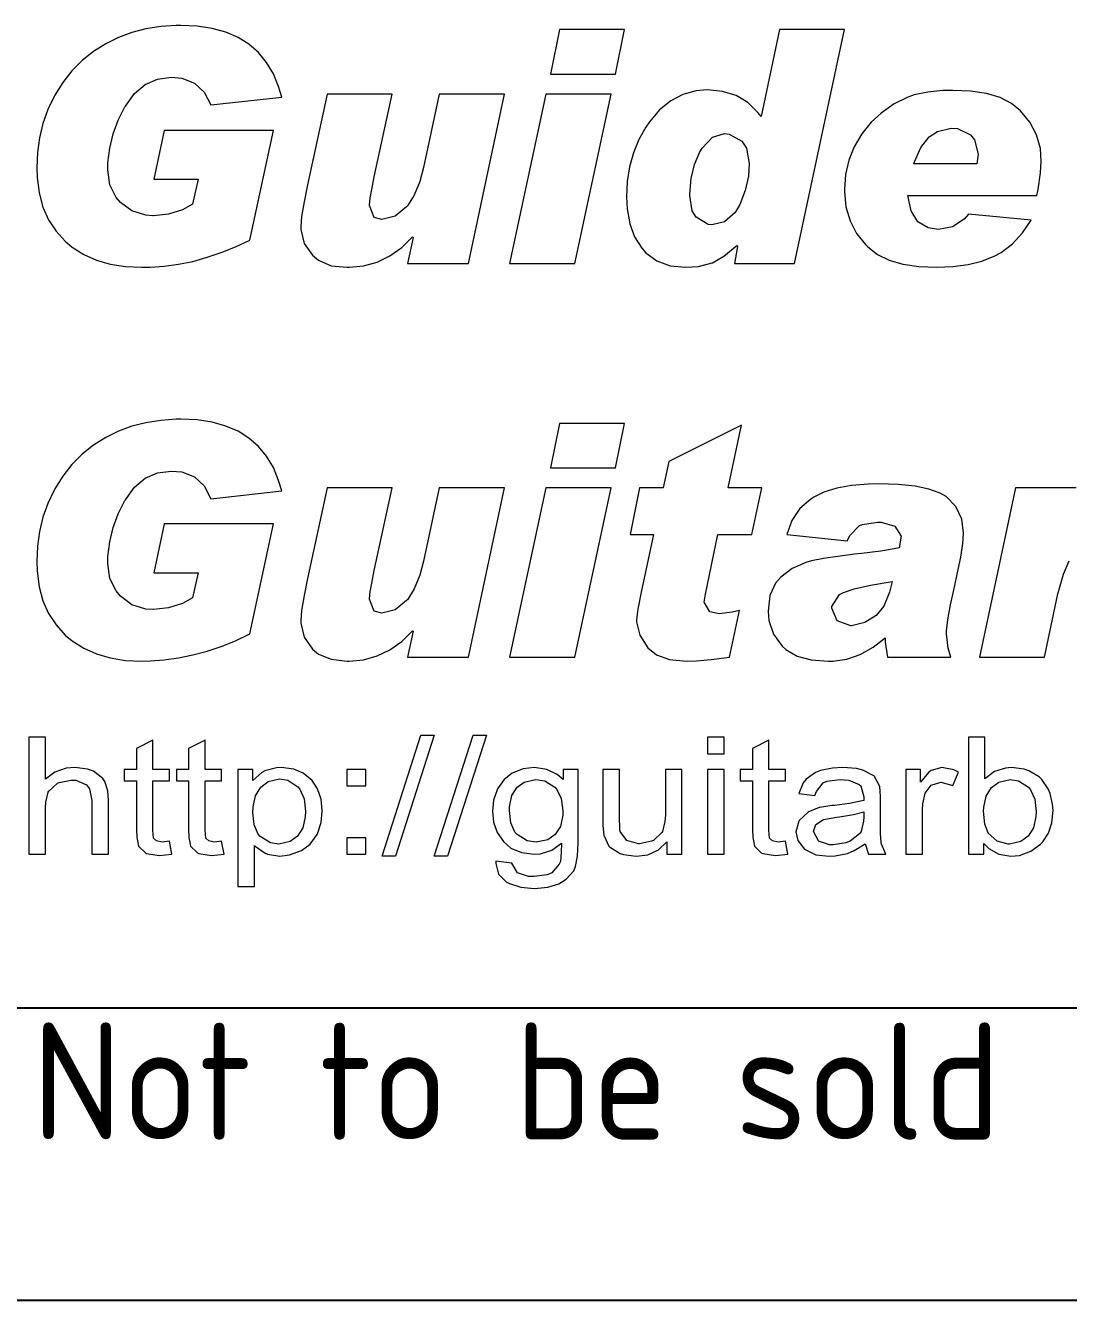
# Model space of a CAD drawing. Extents: x 25 to 1178, y 10 to 839.
# Drawn here: x 882.22 to 917.88, y 10 to 53.61 of the extents above; entities that cross this region are included whole.
import ezdxf
from ezdxf.enums import TextEntityAlignment as Align

# ---------------------------------------------------------------- set-up
doc = ezdxf.new("R2010")
doc.units = 0
doc.header["$LTSCALE"] = 10
doc.layers.get('0').update_dxf_attribs({"linetype": 'CONTINUOUS'})
for name, color, linetype in [('FRAME025', 7, 'CONTINUOUS'), ('FRAME050', 6, 'CONTINUOUS'), ('Jackson_Headstock_reversed', 1, 'CONTINUOUS'), ('tuners', 4, 'CONTINUOUS'), ('WM570---', 1, 'CONTINUOUS')]:
    doc.layers.add(name, color=color, linetype=linetype)
doc.styles.add('ISOCP', font='isocp.shx')

# ---------------------------------------------------------------- blocks, each defined once
blk = doc.blocks.new('drawingid')
at = {"color": 7, "lineweight": 0}
for p, q in [((-280.626, 33.614), (-281.152, 33.575)), ((-280.471, 33.614), (-280.626, 33.614)), ((-279.914, 33.591), (-280.471, 33.614)), ((-279.396, 33.513), (-279.914, 33.591)), ((-282.599, 33.204), (-283.04, 32.987)), ((-282.143, 33.374), (-282.599, 33.204)), ((-281.663, 33.498), (-282.143, 33.374)), ((-281.152, 33.575), (-281.663, 33.498)), ((-278.932, 33.382), (-279.396, 33.513)), ((-278.514, 33.204), (-278.932, 33.382)), ((-278.142, 32.972), (-278.514, 33.204)), ((-267.527, 33.475), (-267.837, 31.951)), ((-265.299, 33.475), (-267.527, 33.475)), ((-265.616, 31.951), (-265.299, 33.475)), ((-259.999, 33.475), (-260.634, 30.496)), ((-257.779, 33.475), (-259.999, 33.475)), ((-259.496, 25.475), (-257.779, 33.475)), ((-283.458, 32.724), (-283.845, 32.415)), ((-283.04, 32.987), (-283.458, 32.724)), ((-277.818, 32.686), (-278.142, 32.972)), ((-283.845, 32.415), (-284.201, 32.059)), ((-277.539, 32.353), (-277.818, 32.686)), ((-277.307, 31.966), (-277.539, 32.353)), ((-284.201, 32.059), (-284.51, 31.664)), ((-281.268, 31.78), (-280.804, 31.842)), ((-280.804, 31.842), (-280.433, 31.811)), ((-277.129, 31.525), (-277.307, 31.966)), ((-267.837, 31.951), (-265.616, 31.951)), ((-284.51, 31.664), (-284.773, 31.231)), ((-282.05, 31.293), (-281.686, 31.595)), ((-281.686, 31.595), (-281.268, 31.78)), ((-280.433, 31.811), (-280.007, 31.641)), ((-280.007, 31.641), (-279.674, 31.339)), ((-277.021, 31.161), (-277.129, 31.525)), ((-262.475, 31.409), (-262.854, 31.378)), ((-261.949, 31.362), (-262.475, 31.409)), ((-284.804, 31.185), (-285.013, 30.736)), ((-284.773, 31.231), (-284.804, 31.185)), ((-282.367, 30.86), (-282.05, 31.293)), ((-279.674, 31.339), (-279.45, 30.898)), ((-279.45, 30.898), (-277.021, 31.161)), ((-275.465, 31.27), (-276.139, 28.167)), ((-273.245, 31.27), (-275.465, 31.27)), ((-273.856, 28.438), (-273.245, 31.27)), ((-271.636, 31.27), (-272.177, 28.755)), ((-269.4, 31.27), (-271.636, 31.27)), ((-270.638, 25.475), (-269.4, 31.27)), ((-267.991, 31.27), (-269.229, 25.475)), ((-265.755, 31.27), (-267.991, 31.27)), ((-267.001, 25.475), (-265.755, 31.27)), ((-263.721, 31.038), (-264.108, 30.728)), ((-263.311, 31.254), (-263.721, 31.038)), ((-262.854, 31.378), (-263.311, 31.254)), ((-261.485, 31.215), (-261.949, 31.362)), ((-261.082, 30.976), (-261.485, 31.215)), ((-260.742, 30.643), (-261.082, 30.976)), ((-255.643, 31.154), (-256.084, 30.929)), ((-255.396, 31.239), (-255.643, 31.154)), ((-254.931, 31.339), (-255.396, 31.239)), ((-254.421, 31.386), (-254.931, 31.339)), ((-254.08, 31.393), (-254.421, 31.386)), ((-253.469, 31.37), (-254.08, 31.393)), ((-252.928, 31.285), (-253.469, 31.37)), ((-252.463, 31.146), (-252.928, 31.285)), ((-252.069, 30.945), (-252.463, 31.146)), ((-285.013, 30.736), (-285.183, 30.264)), ((-282.614, 30.38), (-282.382, 30.836)), ((-282.382, 30.836), (-282.367, 30.86)), ((-264.108, 30.728), (-264.448, 30.318)), ((-260.634, 30.496), (-260.742, 30.643)), ((-256.533, 30.612), (-256.873, 30.303)), ((-256.084, 30.929), (-256.533, 30.612)), ((-251.759, 30.697), (-252.069, 30.945)), ((-251.442, 30.303), (-251.759, 30.697)), ((-285.183, 30.264), (-285.299, 29.776)), ((-282.785, 29.908), (-282.614, 30.38)), ((-264.572, 30.14), (-264.812, 29.715)), ((-264.448, 30.318), (-264.572, 30.14)), ((-256.873, 30.303), (-257.191, 29.908)), ((-254.599, 29.993), (-254.134, 30.101)), ((-254.134, 30.101), (-253.918, 30.086)), ((-251.218, 29.877), (-251.442, 30.303)), ((-285.299, 29.776), (-285.369, 29.273)), ((-282.901, 29.42), (-282.785, 29.908)), ((-281.036, 30.024), (-281.392, 28.361)), ((-277.307, 30.024), (-281.036, 30.024)), ((-278.112, 26.272), (-277.307, 30.024)), ((-264.812, 29.715), (-264.997, 29.258)), ((-262.645, 29.42), (-262.297, 29.792)), ((-262.297, 29.792), (-261.887, 29.916)), ((-261.887, 29.916), (-261.725, 29.9)), ((-261.725, 29.9), (-261.291, 29.66)), ((-261.291, 29.66), (-261.129, 29.42)), ((-257.191, 29.908), (-257.446, 29.467)), ((-255.171, 29.436), (-254.885, 29.8)), ((-254.885, 29.8), (-254.599, 29.993)), ((-253.918, 30.086), (-253.477, 29.877)), ((-253.477, 29.877), (-253.338, 29.707)), ((-253.338, 29.707), (-253.214, 29.212)), ((-251.086, 29.405), (-251.218, 29.877)), ((-285.369, 29.273), (-285.392, 28.747)), ((-282.963, 28.918), (-282.901, 29.42)), ((-264.997, 29.258), (-265.129, 28.778)), ((-262.908, 28.863), (-262.723, 29.297)), ((-262.723, 29.297), (-262.645, 29.42)), ((-261.129, 29.42), (-261.036, 28.894)), ((-257.446, 29.467), (-257.632, 29.003)), ((-255.388, 28.949), (-255.171, 29.436)), ((-251.055, 28.964), (-251.086, 29.405)), ((-282.963, 28.678), (-282.963, 28.918)), ((-263.024, 28.376), (-262.908, 28.863)), ((-261.036, 28.894), (-261.067, 28.461)), ((-257.632, 29.003), (-257.748, 28.515)), ((-255.411, 28.879), (-255.388, 28.949)), ((-253.252, 28.879), (-255.411, 28.879)), ((-253.214, 29.212), (-253.252, 28.879)), ((-251.078, 28.577), (-251.055, 28.964)), ((-285.392, 28.747), (-285.384, 28.415)), ((-285.384, 28.415), (-285.315, 27.889)), ((-282.893, 28.167), (-282.963, 28.678)), ((-281.392, 28.361), (-279.883, 28.361)), ((-279.883, 28.361), (-280.069, 27.502)), ((-273.98, 27.827), (-273.856, 28.438)), ((-272.177, 28.755), (-272.301, 28.283)), ((-265.129, 28.778), (-265.206, 28.275)), ((-263.071, 27.842), (-263.024, 28.376)), ((-261.067, 28.461), (-261.175, 27.974)), ((-257.748, 28.515), (-257.786, 28.005)), ((-251.163, 28.005), (-251.078, 28.577)), ((-282.676, 27.734), (-282.893, 28.167)), ((-276.139, 28.167), (-276.255, 27.587)), ((-272.301, 28.283), (-272.494, 27.811)), ((-265.206, 28.275), (-265.237, 27.749)), ((-261.175, 27.974), (-261.361, 27.494)), ((-257.786, 28.005), (-257.786, 27.92)), ((-257.786, 27.92), (-257.732, 27.409)), ((-251.202, 27.803), (-251.163, 28.005)), ((-285.315, 27.889), (-285.183, 27.401)), ((-282.529, 27.564), (-282.676, 27.734)), ((-282.143, 27.27), (-282.529, 27.564)), ((-280.069, 27.502), (-280.417, 27.308)), ((-276.255, 27.587), (-276.34, 27.076)), ((-274.026, 27.471), (-274.003, 27.718)), ((-274.003, 27.718), (-273.98, 27.827)), ((-272.494, 27.811), (-272.727, 27.44)), ((-265.237, 27.749), (-265.214, 27.339)), ((-263.071, 27.803), (-263.071, 27.842)), ((-262.986, 27.277), (-263.071, 27.803)), ((-261.361, 27.494), (-261.523, 27.215)), ((-255.504, 27.27), (-255.612, 27.803)), ((-255.612, 27.803), (-251.202, 27.803)), ((-285.183, 27.401), (-284.99, 26.968)), ((-281.671, 27.123), (-282.143, 27.27)), ((-281.431, 27.107), (-281.671, 27.123)), ((-281.407, 27.107), (-281.431, 27.107)), ((-280.889, 27.161), (-281.407, 27.107)), ((-280.417, 27.308), (-280.889, 27.161)), ((-276.34, 27.076), (-276.371, 26.728)), ((-274.026, 27.455), (-274.026, 27.471)), ((-273.856, 27.045), (-274.026, 27.455)), ((-273.601, 26.983), (-273.856, 27.045)), ((-273.144, 27.092), (-273.601, 26.983)), ((-272.75, 27.409), (-273.144, 27.092)), ((-272.727, 27.44), (-272.75, 27.409)), ((-265.214, 27.339), (-265.121, 26.829)), ((-262.854, 27.053), (-262.986, 27.277)), ((-262.444, 26.805), (-262.854, 27.053)), ((-261.523, 27.215), (-261.879, 26.898)), ((-257.732, 27.409), (-257.593, 26.937)), ((-255.272, 26.898), (-255.504, 27.27)), ((-253.546, 27.161), (-253.686, 26.991)), ((-251.403, 26.96), (-253.546, 27.161)), ((-284.99, 26.968), (-284.734, 26.581)), ((-276.371, 26.728), (-276.363, 26.635)), ((-276.363, 26.635), (-276.255, 26.155)), ((-265.121, 26.829), (-264.959, 26.38)), ((-262.313, 26.798), (-262.444, 26.805)), ((-261.879, 26.898), (-262.313, 26.798)), ((-257.593, 26.937), (-257.369, 26.504)), ((-254.924, 26.689), (-255.272, 26.898)), ((-254.568, 26.635), (-254.924, 26.689)), ((-254.088, 26.728), (-254.568, 26.635)), ((-253.686, 26.991), (-254.088, 26.728)), ((-251.697, 26.519), (-251.403, 26.96)), ((-284.734, 26.581), (-284.425, 26.233)), ((-284.425, 26.233), (-284.185, 26.032)), ((-278.599, 26.039), (-278.112, 26.272)), ((-272.92, 26.016), (-272.549, 26.38)), ((-272.525, 26.364), (-272.727, 25.475)), ((-272.549, 26.38), (-272.525, 26.364)), ((-264.959, 26.38), (-264.711, 25.993)), ((-257.369, 26.504), (-257.059, 26.117)), ((-252.038, 26.148), (-251.697, 26.519)), ((-284.185, 26.032), (-283.79, 25.784)), ((-283.79, 25.784), (-283.357, 25.591)), ((-279.574, 25.684), (-279.086, 25.846)), ((-279.086, 25.846), (-278.599, 26.039)), ((-276.255, 26.155), (-275.968, 25.753)), ((-275.968, 25.753), (-275.767, 25.583)), ((-273.322, 25.73), (-272.92, 26.016)), ((-264.711, 25.993), (-264.572, 25.838)), ((-264.572, 25.838), (-264.2, 25.56)), ((-261.902, 25.722), (-261.461, 26.086)), ((-261.438, 26.055), (-261.547, 25.475)), ((-261.461, 26.086), (-261.438, 26.055)), ((-257.059, 26.117), (-256.982, 26.039)), ((-256.982, 26.039), (-256.657, 25.784)), ((-256.657, 25.784), (-256.254, 25.591)), ((-252.664, 25.722), (-252.425, 25.854)), ((-252.425, 25.854), (-252.038, 26.148)), ((-283.357, 25.591), (-282.885, 25.451)), ((-282.885, 25.451), (-282.367, 25.366)), ((-282.367, 25.366), (-281.802, 25.343)), ((-281.802, 25.343), (-281.516, 25.343)), ((-281.516, 25.343), (-281.036, 25.382)), ((-281.036, 25.382), (-280.549, 25.451)), ((-280.549, 25.451), (-280.061, 25.544)), ((-280.061, 25.544), (-279.574, 25.684)), ((-275.767, 25.583), (-275.334, 25.397)), ((-275.334, 25.397), (-274.785, 25.343)), ((-274.785, 25.343), (-274.715, 25.343)), ((-274.715, 25.343), (-274.22, 25.39)), ((-274.22, 25.39), (-273.756, 25.521)), ((-273.756, 25.521), (-273.322, 25.73)), ((-272.727, 25.475), (-270.638, 25.475)), ((-269.229, 25.475), (-267.001, 25.475)), ((-264.2, 25.56), (-263.744, 25.397)), ((-263.744, 25.397), (-263.21, 25.343)), ((-263.21, 25.343), (-262.769, 25.374)), ((-262.769, 25.374), (-262.305, 25.49)), ((-262.305, 25.49), (-262.289, 25.498)), ((-262.289, 25.498), (-261.902, 25.722)), ((-261.547, 25.475), (-259.496, 25.475)), ((-256.254, 25.591), (-255.782, 25.451)), ((-255.782, 25.451), (-255.241, 25.366)), ((-255.241, 25.366), (-254.63, 25.343)), ((-254.63, 25.343), (-254.073, 25.366)), ((-254.073, 25.366), (-253.554, 25.436)), ((-253.554, 25.436), (-253.082, 25.552)), ((-253.082, 25.552), (-252.664, 25.722)), ((-281.152, 20.105), (-281.663, 20.028)), ((-280.626, 20.144), (-281.152, 20.105)), ((-280.471, 20.144), (-280.626, 20.144)), ((-279.914, 20.121), (-280.471, 20.144)), ((-279.396, 20.043), (-279.914, 20.121)), ((-282.599, 19.734), (-283.04, 19.525)), ((-282.143, 19.904), (-282.599, 19.734)), ((-281.663, 20.028), (-282.143, 19.904)), ((-278.932, 19.912), (-279.396, 20.043)), ((-278.514, 19.734), (-278.932, 19.912)), ((-278.142, 19.502), (-278.514, 19.734)), ((-267.527, 20.005), (-267.837, 18.48)), ((-265.299, 20.005), (-267.527, 20.005)), ((-265.616, 18.48), (-265.299, 20.005)), ((-261.307, 19.943), (-263.783, 18.705)), ((-261.763, 17.799), (-261.307, 19.943)), ((-283.458, 19.262), (-283.845, 18.945)), ((-283.04, 19.525), (-283.458, 19.262)), ((-277.818, 19.215), (-278.142, 19.502)), ((-277.539, 18.883), (-277.818, 19.215)), ((-283.845, 18.945), (-284.201, 18.596)), ((-277.307, 18.496), (-277.539, 18.883)), ((-284.201, 18.596), (-284.51, 18.202)), ((-281.268, 18.31), (-280.804, 18.372)), ((-280.804, 18.372), (-280.433, 18.341)), ((-280.433, 18.341), (-280.007, 18.171)), ((-277.129, 18.055), (-277.307, 18.496)), ((-267.837, 18.48), (-265.616, 18.48)), ((-263.783, 18.705), (-263.976, 17.799)), ((-284.51, 18.202), (-284.773, 17.761)), ((-282.05, 17.823), (-281.686, 18.132)), ((-281.686, 18.132), (-281.268, 18.31)), ((-280.007, 18.171), (-279.674, 17.869)), ((-277.021, 17.691), (-277.129, 18.055)), ((-256.958, 17.923), (-257.547, 17.877)), ((-256.618, 17.931), (-256.958, 17.923)), ((-255.937, 17.908), (-256.618, 17.931)), ((-255.365, 17.854), (-255.937, 17.908)), ((-284.804, 17.714), (-285.013, 17.266)), ((-284.773, 17.761), (-284.804, 17.714)), ((-282.367, 17.389), (-282.05, 17.823)), ((-279.674, 17.869), (-279.45, 17.428)), ((-279.45, 17.428), (-277.021, 17.691)), ((-275.465, 17.799), (-276.139, 14.697)), ((-273.245, 17.799), (-275.465, 17.799)), ((-273.856, 14.968), (-273.245, 17.799)), ((-271.636, 17.799), (-272.177, 15.285)), ((-269.4, 17.799), (-271.636, 17.799)), ((-270.638, 12.004), (-269.4, 17.799)), ((-267.991, 17.799), (-269.229, 12.004)), ((-265.755, 17.799), (-267.991, 17.799)), ((-267.001, 12.004), (-265.755, 17.799)), ((-264.788, 17.799), (-265.113, 16.206)), ((-263.976, 17.799), (-264.788, 17.799)), ((-260.61, 17.799), (-261.763, 17.799)), ((-260.951, 16.206), (-260.61, 17.799)), ((-258.831, 17.482), (-258.931, 17.413)), ((-258.483, 17.652), (-258.831, 17.482)), ((-258.049, 17.792), (-258.483, 17.652)), ((-257.547, 17.877), (-258.049, 17.792)), ((-254.893, 17.753), (-255.365, 17.854)), ((-254.514, 17.622), (-254.893, 17.753)), ((-254.305, 17.505), (-254.514, 17.622)), ((-253.972, 17.165), (-254.305, 17.505)), ((-251.937, 17.799), (-253.167, 12.004)), ((-249.856, 17.799), (-251.937, 17.799)), ((-285.013, 17.266), (-285.183, 16.794)), ((-282.614, 16.91), (-282.382, 17.366)), ((-282.382, 17.366), (-282.367, 17.389)), ((-259.311, 17.088), (-259.581, 16.685)), ((-258.931, 17.413), (-259.311, 17.088)), ((-253.771, 16.732), (-253.972, 17.165)), ((-285.183, 16.794), (-285.299, 16.306)), ((-282.785, 16.438), (-282.614, 16.91)), ((-259.581, 16.685), (-259.752, 16.206)), ((-257.167, 16.546), (-256.649, 16.623)), ((-256.649, 16.623), (-256.533, 16.623)), ((-256.533, 16.623), (-256.061, 16.492)), ((-253.717, 16.252), (-253.771, 16.732)), ((-285.299, 16.306), (-285.369, 15.803)), ((-282.901, 15.95), (-282.785, 16.438)), ((-281.036, 16.562), (-281.392, 14.89)), ((-277.307, 16.562), (-281.036, 16.562)), ((-278.112, 12.801), (-277.307, 16.562)), ((-265.113, 16.206), (-264.316, 16.206)), ((-264.316, 16.206), (-264.734, 14.225)), ((-262.537, 14.163), (-262.111, 16.206)), ((-262.111, 16.206), (-260.951, 16.206)), ((-259.752, 16.206), (-257.686, 15.989)), ((-257.686, 15.989), (-257.593, 16.175)), ((-257.593, 16.175), (-257.268, 16.507)), ((-257.268, 16.507), (-257.167, 16.546)), ((-256.061, 16.492), (-255.844, 16.144)), ((-255.844, 16.144), (-255.914, 15.749)), ((-253.74, 15.896), (-253.717, 16.252)), ((-285.369, 15.803), (-285.392, 15.285)), ((-282.963, 15.447), (-282.901, 15.95)), ((-256.084, 15.71), (-256.541, 15.633)), ((-255.914, 15.749), (-256.084, 15.71)), ((-253.81, 15.424), (-253.74, 15.896)), ((-285.392, 15.285), (-285.384, 14.945)), ((-282.963, 15.208), (-282.963, 15.447)), ((-272.177, 15.285), (-272.301, 14.813)), ((-258.908, 15.3), (-259.102, 15.246)), ((-258.498, 15.378), (-258.908, 15.3)), ((-258.011, 15.455), (-258.498, 15.378)), ((-257.438, 15.525), (-258.011, 15.455)), ((-257.198, 15.548), (-257.438, 15.525)), ((-256.541, 15.633), (-257.198, 15.548)), ((-253.926, 14.844), (-253.81, 15.424)), ((-250.297, 14.844), (-250.103, 15.3)), ((-285.384, 14.945), (-285.315, 14.418)), ((-282.893, 14.697), (-282.963, 15.208)), ((-281.392, 14.89), (-279.883, 14.89)), ((-279.883, 14.89), (-280.069, 14.032)), ((-273.98, 14.357), (-273.856, 14.968)), ((-259.566, 15.037), (-259.96, 14.743)), ((-259.102, 15.246), (-259.566, 15.037)), ((-254.011, 14.457), (-253.926, 14.844)), ((-250.459, 14.287), (-250.297, 14.844)), ((-285.315, 14.418), (-285.183, 13.939)), ((-282.676, 14.271), (-282.893, 14.697)), ((-276.139, 14.697), (-276.255, 14.117)), ((-272.301, 14.813), (-272.494, 14.341)), ((-260.138, 14.542), (-260.332, 14.117)), ((-259.96, 14.743), (-260.138, 14.542)), ((-257.454, 14.341), (-256.897, 14.465)), ((-256.897, 14.465), (-256.154, 14.596)), ((-256.154, 14.596), (-256.239, 14.225)), ((-254.158, 13.799), (-254.011, 14.457)), ((-282.529, 14.093), (-282.676, 14.271)), ((-282.143, 13.799), (-282.529, 14.093)), ((-280.069, 14.032), (-280.417, 13.838)), ((-276.255, 14.117), (-276.34, 13.606)), ((-274.026, 14.001), (-274.003, 14.248)), ((-274.026, 13.985), (-274.026, 14.001)), ((-273.856, 13.575), (-274.026, 13.985)), ((-274.003, 14.248), (-273.98, 14.357)), ((-272.727, 13.97), (-272.75, 13.946)), ((-272.494, 14.341), (-272.727, 13.97)), ((-264.734, 14.225), (-264.843, 13.652)), ((-262.576, 13.885), (-262.537, 14.163)), ((-260.332, 14.117), (-260.394, 13.575)), ((-258.22, 13.745), (-257.957, 14.148)), ((-257.957, 14.148), (-257.817, 14.217)), ((-257.817, 14.217), (-257.454, 14.341)), ((-256.239, 14.225), (-256.432, 13.753)), ((-250.947, 12.004), (-250.483, 14.171)), ((-250.483, 14.171), (-250.459, 14.287)), ((-285.183, 13.939), (-284.99, 13.498)), ((-281.671, 13.652), (-282.143, 13.799)), ((-281.431, 13.637), (-281.671, 13.652)), ((-281.407, 13.637), (-281.431, 13.637)), ((-280.889, 13.691), (-281.407, 13.637)), ((-280.417, 13.838), (-280.889, 13.691)), ((-276.34, 13.606), (-276.371, 13.258)), ((-273.601, 13.513), (-273.856, 13.575)), ((-273.144, 13.621), (-273.601, 13.513)), ((-272.75, 13.946), (-273.144, 13.621)), ((-264.843, 13.652), (-264.889, 13.297)), ((-262.382, 13.552), (-262.576, 13.885)), ((-262.065, 13.49), (-262.382, 13.552)), ((-261.624, 13.544), (-262.065, 13.49)), ((-261.709, 12.004), (-261.376, 13.598)), ((-261.376, 13.598), (-261.624, 13.544)), ((-260.394, 13.575), (-260.363, 13.258)), ((-258.22, 13.683), (-258.22, 13.745)), ((-258.034, 13.25), (-258.22, 13.683)), ((-256.432, 13.753), (-256.703, 13.428)), ((-254.251, 13.281), (-254.158, 13.799)), ((-284.99, 13.498), (-284.734, 13.111)), ((-284.734, 13.111), (-284.425, 12.763)), ((-276.371, 13.258), (-276.363, 13.165)), ((-276.363, 13.165), (-276.255, 12.685)), ((-264.889, 13.297), (-264.889, 13.219)), ((-264.889, 13.219), (-264.781, 12.755)), ((-260.363, 13.258), (-260.208, 12.794)), ((-257.57, 13.08), (-258.034, 13.25)), ((-257.082, 13.188), (-257.539, 13.08)), ((-256.703, 13.428), (-257.082, 13.188)), ((-254.289, 12.894), (-254.251, 13.281)), ((-284.425, 12.763), (-284.185, 12.569)), ((-278.599, 12.569), (-278.112, 12.801)), ((-276.255, 12.685), (-275.968, 12.283)), ((-272.92, 12.546), (-272.549, 12.91)), ((-272.525, 12.894), (-272.727, 12.004)), ((-272.549, 12.91), (-272.525, 12.894)), ((-264.781, 12.755), (-264.502, 12.322)), ((-260.208, 12.794), (-259.914, 12.384)), ((-257.539, 13.08), (-257.57, 13.08)), ((-256.804, 12.345), (-256.394, 12.67)), ((-256.394, 12.67), (-256.386, 12.515)), ((-254.289, 12.809), (-254.289, 12.894)), ((-254.235, 12.314), (-254.289, 12.809)), ((-284.185, 12.569), (-283.79, 12.314)), ((-283.79, 12.314), (-283.357, 12.121)), ((-280.061, 12.082), (-279.574, 12.213)), ((-279.574, 12.213), (-279.086, 12.376)), ((-279.086, 12.376), (-278.599, 12.569)), ((-275.968, 12.283), (-275.767, 12.113)), ((-273.756, 12.051), (-273.322, 12.26)), ((-273.322, 12.26), (-272.92, 12.546)), ((-264.502, 12.322), (-264.208, 12.082)), ((-259.914, 12.384), (-259.783, 12.268)), ((-259.783, 12.268), (-259.403, 12.043)), ((-257.245, 12.097), (-256.804, 12.345)), ((-256.386, 12.515), (-256.316, 12.004)), ((-254.15, 12.004), (-254.235, 12.314)), ((-283.357, 12.121), (-282.885, 11.981)), ((-282.885, 11.981), (-282.367, 11.896)), ((-282.367, 11.896), (-281.802, 11.873)), ((-281.802, 11.873), (-281.516, 11.881)), ((-281.516, 11.881), (-281.036, 11.912)), ((-281.036, 11.912), (-280.549, 11.981)), ((-280.549, 11.981), (-280.061, 12.082)), ((-275.767, 12.113), (-275.334, 11.935)), ((-275.334, 11.935), (-274.785, 11.873)), ((-274.785, 11.873), (-274.715, 11.873)), ((-274.715, 11.873), (-274.22, 11.919)), ((-274.22, 11.919), (-273.756, 12.051)), ((-272.727, 12.004), (-270.638, 12.004)), ((-269.229, 12.004), (-267.001, 12.004)), ((-264.208, 12.082), (-263.759, 11.927)), ((-263.759, 11.927), (-263.179, 11.873)), ((-263.179, 11.873), (-262.839, 11.881)), ((-262.839, 11.881), (-262.336, 11.927)), ((-262.336, 11.927), (-261.709, 12.004)), ((-259.403, 12.043), (-258.924, 11.912)), ((-258.924, 11.912), (-258.336, 11.873)), ((-258.336, 11.873), (-258.181, 11.873)), ((-258.181, 11.873), (-257.701, 11.943)), ((-257.701, 11.943), (-257.245, 12.097)), ((-256.316, 12.004), (-254.15, 12.004)), ((-253.167, 12.004), (-250.947, 12.004)), ((-285.098, 9.266), (-285.663, 9.266)), ((-285.663, 9.266), (-285.663, 5.266)), ((-285.098, 7.834), (-285.098, 9.266)), ((-281.431, 9.173), (-281.988, 8.879)), ((-281.431, 8.167), (-281.431, 9.173)), ((-279.643, 9.173), (-280.208, 8.879)), ((-279.643, 8.167), (-279.643, 9.173)), ((-273.593, 5.196), (-272.262, 9.335)), ((-271.806, 9.335), (-273.137, 5.196)), ((-272.262, 9.335), (-271.806, 9.335)), ((-271.806, 5.196), (-270.475, 9.335)), ((-270.026, 9.335), (-271.357, 5.196)), ((-270.475, 9.335), (-270.026, 9.335)), ((-261.895, 9.266), (-262.46, 9.266)), ((-262.46, 9.266), (-262.46, 8.701)), ((-261.895, 8.701), (-261.895, 9.266)), ((-260.371, 9.173), (-260.928, 8.879)), ((-260.371, 8.167), (-260.371, 9.173)), ((-252.982, 9.266), (-253.546, 9.266)), ((-253.546, 9.266), (-253.546, 5.266)), ((-252.982, 7.842), (-252.982, 9.266)), ((-281.988, 8.879), (-281.988, 8.167)), ((-280.208, 8.879), (-280.208, 8.167)), ((-260.928, 8.879), (-260.928, 8.167)), ((-262.46, 8.701), (-261.895, 8.701)), ((-284.773, 8.074), (-285.098, 7.834)), ((-284.386, 8.206), (-284.773, 8.074)), ((-284.1, 8.229), (-284.386, 8.206)), ((-283.659, 8.175), (-284.1, 8.229)), ((-283.458, 8.105), (-283.659, 8.175)), ((-283.133, 7.857), (-283.458, 8.105)), ((-283.063, 7.749), (-283.133, 7.857)), ((-281.988, 8.167), (-282.406, 8.167)), ((-282.406, 8.167), (-282.406, 7.78)), ((-280.858, 8.167), (-281.431, 8.167)), ((-280.858, 7.78), (-280.858, 8.167)), ((-280.208, 8.167), (-280.618, 8.167)), ((-280.618, 8.167), (-280.618, 7.78)), ((-279.079, 8.167), (-279.643, 8.167)), ((-279.079, 7.78), (-279.079, 8.167)), ((-278.011, 8.167), (-278.522, 8.167)), ((-278.522, 8.167), (-278.522, 4.159)), ((-278.011, 7.788), (-278.011, 8.167)), ((-277.701, 8.066), (-278.011, 7.788)), ((-277.601, 8.12), (-277.701, 8.066)), ((-277.199, 8.221), (-277.601, 8.12)), ((-277.044, 8.229), (-277.199, 8.221)), ((-276.611, 8.175), (-277.044, 8.229)), ((-276.293, 8.035), (-276.611, 8.175)), ((-275.984, 7.788), (-276.293, 8.035)), ((-274.15, 8.167), (-274.8, 8.167)), ((-274.8, 8.167), (-274.8, 7.602)), ((-274.15, 7.602), (-274.15, 8.167)), ((-269.144, 8.035), (-269.415, 7.826)), ((-268.765, 8.19), (-269.144, 8.035)), ((-268.378, 8.229), (-268.765, 8.19)), ((-267.961, 8.167), (-268.378, 8.229)), ((-267.605, 7.997), (-267.961, 8.167)), ((-267.403, 7.819), (-267.605, 7.997)), ((-266.885, 8.167), (-267.403, 8.167)), ((-267.403, 8.167), (-267.403, 7.819)), ((-266.885, 5.66), (-266.885, 8.167)), ((-265.477, 8.167), (-266.042, 8.167)), ((-266.042, 8.167), (-266.042, 6.372)), ((-265.477, 6.558), (-265.477, 8.167)), ((-263.342, 8.167), (-263.906, 8.167)), ((-263.906, 8.167), (-263.906, 6.612)), ((-263.342, 5.266), (-263.342, 8.167)), ((-261.895, 8.167), (-262.46, 8.167)), ((-262.46, 8.167), (-262.46, 5.266)), ((-261.895, 5.266), (-261.895, 8.167)), ((-260.928, 8.167), (-261.345, 8.167)), ((-261.345, 8.167), (-261.345, 7.78)), ((-259.798, 8.167), (-260.371, 8.167)), ((-259.798, 7.78), (-259.798, 8.167)), ((-258.769, 8.059), (-259.094, 7.834)), ((-258.599, 8.128), (-258.769, 8.059)), ((-258.196, 8.213), (-258.599, 8.128)), ((-257.841, 8.229), (-258.196, 8.213)), ((-257.376, 8.198), (-257.841, 8.229)), ((-257.152, 8.144), (-257.376, 8.198)), ((-256.781, 7.943), (-257.152, 8.144)), ((-256.757, 7.927), (-256.781, 7.943)), ((-256.579, 7.587), (-256.757, 7.927)), ((-255.179, 8.167), (-255.682, 8.167)), ((-255.682, 8.167), (-255.682, 5.266)), ((-255.179, 7.726), (-255.179, 8.167)), ((-254.908, 8.066), (-255.179, 7.726)), ((-254.815, 8.128), (-254.908, 8.066)), ((-254.452, 8.229), (-254.815, 8.128)), ((-254.049, 8.151), (-254.452, 8.229)), ((-254.073, 7.618), (-253.879, 8.074)), ((-253.879, 8.074), (-254.049, 8.151)), ((-252.657, 8.09), (-252.982, 7.842)), ((-252.278, 8.213), (-252.657, 8.09)), ((-252.069, 8.229), (-252.278, 8.213)), ((-251.635, 8.175), (-252.069, 8.229)), ((-251.481, 8.12), (-251.635, 8.175)), ((-251.125, 7.912), (-251.481, 8.12)), ((-251.032, 7.819), (-251.125, 7.912)), ((-285.005, 7.385), (-284.982, 7.424)), ((-284.982, 7.424), (-284.688, 7.695)), ((-284.688, 7.695), (-284.634, 7.718)), ((-284.634, 7.718), (-284.216, 7.803)), ((-284.216, 7.803), (-284.061, 7.796)), ((-284.061, 7.796), (-283.698, 7.641)), ((-283.698, 7.641), (-283.589, 7.502)), ((-283.589, 7.502), (-283.512, 7.099)), ((-282.97, 7.432), (-283.063, 7.749)), ((-282.947, 7.099), (-282.97, 7.432)), ((-282.406, 7.78), (-281.988, 7.78)), ((-281.988, 7.78), (-281.988, 6.117)), ((-281.431, 6.086), (-281.431, 7.78)), ((-281.431, 7.78), (-280.858, 7.78)), ((-280.618, 7.78), (-280.208, 7.78)), ((-280.208, 7.78), (-280.208, 6.117)), ((-279.643, 6.086), (-279.643, 7.78)), ((-279.643, 7.78), (-279.079, 7.78)), ((-277.918, 7.262), (-277.732, 7.556)), ((-277.732, 7.556), (-277.485, 7.749)), ((-277.485, 7.749), (-277.098, 7.842)), ((-277.098, 7.842), (-276.812, 7.796)), ((-276.812, 7.796), (-276.471, 7.571)), ((-276.471, 7.571), (-276.402, 7.486)), ((-276.402, 7.486), (-276.255, 7.161)), ((-275.798, 7.502), (-275.984, 7.788)), ((-275.674, 7.146), (-275.798, 7.502)), ((-274.8, 7.602), (-274.15, 7.602)), ((-269.655, 7.471), (-269.779, 7.115)), ((-269.647, 7.502), (-269.655, 7.471)), ((-269.415, 7.826), (-269.647, 7.502)), ((-269.16, 7.269), (-268.974, 7.556)), ((-268.974, 7.556), (-268.734, 7.734)), ((-268.734, 7.734), (-268.332, 7.826)), ((-268.332, 7.826), (-268.022, 7.772)), ((-268.022, 7.772), (-267.682, 7.556)), ((-267.682, 7.556), (-267.62, 7.478)), ((-267.62, 7.478), (-267.465, 7.169)), ((-261.345, 7.78), (-260.928, 7.78)), ((-260.928, 7.78), (-260.928, 6.117)), ((-260.371, 6.086), (-260.371, 7.78)), ((-260.371, 7.78), (-259.798, 7.78)), ((-259.194, 7.71), (-259.342, 7.339)), ((-259.094, 7.834), (-259.194, 7.71)), ((-258.792, 7.269), (-258.738, 7.416)), ((-258.738, 7.416), (-258.506, 7.703)), ((-258.506, 7.703), (-258.382, 7.765)), ((-258.382, 7.765), (-257.926, 7.826)), ((-257.926, 7.826), (-257.632, 7.803)), ((-257.632, 7.803), (-257.283, 7.656)), ((-257.283, 7.656), (-257.222, 7.602)), ((-257.222, 7.602), (-257.121, 7.231)), ((-256.556, 7.238), (-256.579, 7.587)), ((-255.024, 7.355), (-254.815, 7.625)), ((-254.815, 7.625), (-254.483, 7.726)), ((-254.483, 7.726), (-254.483, 7.726)), ((-254.483, 7.726), (-254.073, 7.618)), ((-252.943, 7.254), (-252.757, 7.548)), ((-252.757, 7.548), (-252.51, 7.734)), ((-252.51, 7.734), (-252.115, 7.826)), ((-252.115, 7.826), (-251.829, 7.78)), ((-251.829, 7.78), (-251.488, 7.556)), ((-251.488, 7.556), (-251.419, 7.463)), ((-251.419, 7.463), (-251.28, 7.146)), ((-250.823, 7.502), (-251.032, 7.819)), ((-250.753, 7.347), (-250.823, 7.502)), ((-285.098, 6.852), (-285.09, 7.045)), ((-285.09, 7.045), (-285.005, 7.385)), ((-283.512, 7.099), (-283.512, 5.266)), ((-282.947, 5.266), (-282.947, 7.099)), ((-278.003, 6.883), (-277.918, 7.262)), ((-276.255, 7.161), (-276.208, 6.743)), ((-275.636, 6.759), (-275.674, 7.146)), ((-269.779, 7.115), (-269.817, 6.736)), ((-269.237, 6.883), (-269.16, 7.269)), ((-267.465, 7.169), (-267.411, 6.751)), ((-259.342, 7.339), (-258.792, 7.269)), ((-257.616, 6.999), (-258.127, 6.937)), ((-257.229, 7.076), (-257.616, 6.999)), ((-257.121, 7.107), (-257.229, 7.076)), ((-257.121, 7.231), (-257.121, 7.107)), ((-256.556, 7.138), (-256.556, 7.238)), ((-256.556, 6.48), (-256.556, 7.138)), ((-255.117, 6.782), (-255.109, 6.991)), ((-255.109, 6.991), (-255.024, 7.355)), ((-253.02, 6.875), (-252.943, 7.254)), ((-251.28, 7.146), (-251.233, 6.72)), ((-250.668, 6.983), (-250.753, 7.347)), ((-250.653, 6.759), (-250.668, 6.983)), ((-285.098, 5.266), (-285.098, 6.852)), ((-278.011, 6.697), (-278.003, 6.883)), ((-277.965, 6.271), (-278.011, 6.697)), ((-276.216, 6.55), (-276.301, 6.163)), ((-276.208, 6.743), (-276.216, 6.55)), ((-275.674, 6.349), (-275.636, 6.736)), ((-275.636, 6.736), (-275.636, 6.759)), ((-269.817, 6.736), (-269.779, 6.364)), ((-269.237, 6.766), (-269.237, 6.883)), ((-269.191, 6.341), (-269.237, 6.766)), ((-267.411, 6.604), (-267.496, 6.217)), ((-267.411, 6.751), (-267.411, 6.604)), ((-265.461, 6.124), (-265.477, 6.558)), ((-263.906, 6.612), (-263.922, 6.38)), ((-259.04, 6.697), (-259.326, 6.418)), ((-258.645, 6.859), (-259.04, 6.705)), ((-259.04, 6.705), (-259.04, 6.697)), ((-258.63, 6.859), (-258.645, 6.859)), ((-258.22, 6.929), (-258.63, 6.859)), ((-258.127, 6.937), (-258.22, 6.929)), ((-258.042, 6.534), (-257.949, 6.55)), ((-257.949, 6.55), (-257.469, 6.627)), ((-257.469, 6.627), (-257.121, 6.72)), ((-257.121, 6.542), (-257.129, 6.395)), ((-257.121, 6.72), (-257.121, 6.542)), ((-255.117, 5.266), (-255.117, 6.782)), ((-253.028, 6.736), (-253.02, 6.875)), ((-252.989, 6.295), (-253.028, 6.736)), ((-251.241, 6.558), (-251.318, 6.171)), ((-251.233, 6.72), (-251.241, 6.558)), ((-250.692, 6.341), (-250.653, 6.759)), ((-281.988, 6.117), (-281.98, 5.846)), ((-280.208, 6.117), (-280.193, 5.846)), ((-277.825, 5.954), (-277.965, 6.271)), ((-276.301, 6.163), (-276.479, 5.884)), ((-275.79, 5.993), (-275.674, 6.349)), ((-269.779, 6.364), (-269.655, 6.008)), ((-269.051, 6.024), (-269.191, 6.341)), ((-267.496, 6.217), (-267.674, 5.939)), ((-266.042, 6.372), (-266.042, 6.264)), ((-266.042, 6.264), (-266.011, 5.908)), ((-265.446, 6.039), (-265.461, 6.124)), ((-263.922, 6.38), (-263.999, 6.047)), ((-260.928, 6.117), (-260.92, 5.846)), ((-259.342, 6.395), (-259.442, 6.031)), ((-259.326, 6.418), (-259.342, 6.395)), ((-258.839, 6.047), (-258.761, 6.279)), ((-258.761, 6.279), (-258.537, 6.434)), ((-258.537, 6.434), (-258.498, 6.449)), ((-258.498, 6.449), (-258.042, 6.534)), ((-257.129, 6.395), (-257.214, 6.047)), ((-256.548, 5.977), (-256.556, 6.48)), ((-252.873, 5.993), (-252.989, 6.295)), ((-251.318, 6.171), (-251.504, 5.884)), ((-250.808, 5.985), (-250.692, 6.341)), ((-281.98, 5.846), (-281.918, 5.536)), ((-281.4, 5.815), (-281.431, 6.086)), ((-281.299, 5.722), (-281.4, 5.815)), ((-281.106, 5.683), (-281.299, 5.722)), ((-280.858, 5.707), (-281.106, 5.683)), ((-280.781, 5.273), (-280.858, 5.707)), ((-280.193, 5.846), (-280.139, 5.536)), ((-279.613, 5.815), (-279.643, 6.086)), ((-279.512, 5.722), (-279.613, 5.815)), ((-279.326, 5.683), (-279.512, 5.722)), ((-279.079, 5.707), (-279.326, 5.683)), ((-278.994, 5.273), (-279.079, 5.707)), ((-277.756, 5.869), (-277.825, 5.954)), ((-277.407, 5.652), (-277.756, 5.869)), ((-276.727, 5.699), (-277.121, 5.606)), ((-276.479, 5.884), (-276.727, 5.699)), ((-276.053, 5.614), (-275.814, 5.939)), ((-275.814, 5.939), (-275.79, 5.993)), ((-274.15, 5.823), (-274.8, 5.823)), ((-274.8, 5.823), (-274.8, 5.266)), ((-274.15, 5.266), (-274.15, 5.823)), ((-269.655, 6.008), (-269.438, 5.699)), ((-269.438, 5.699), (-269.183, 5.474)), ((-268.974, 5.939), (-269.051, 6.024)), ((-268.634, 5.722), (-268.974, 5.939)), ((-268.324, 5.676), (-268.634, 5.722)), ((-267.922, 5.761), (-268.324, 5.676)), ((-267.674, 5.939), (-267.922, 5.761)), ((-266.011, 5.908), (-266.003, 5.892)), ((-266.003, 5.892), (-265.833, 5.544)), ((-265.222, 5.737), (-265.446, 6.039)), ((-264.819, 5.621), (-265.222, 5.737)), ((-264.378, 5.707), (-264.788, 5.621)), ((-264.316, 5.737), (-264.378, 5.707)), ((-264.022, 6.008), (-264.316, 5.737)), ((-264.138, 5.42), (-263.852, 5.691)), ((-263.999, 6.047), (-264.022, 6.008)), ((-263.852, 5.691), (-263.852, 5.266)), ((-260.92, 5.846), (-260.858, 5.536)), ((-260.34, 5.815), (-260.371, 6.086)), ((-260.239, 5.722), (-260.34, 5.815)), ((-260.046, 5.683), (-260.239, 5.722)), ((-259.798, 5.707), (-260.046, 5.683)), ((-259.721, 5.273), (-259.798, 5.707)), ((-259.442, 6.031), (-259.38, 5.73)), ((-259.38, 5.73), (-259.148, 5.436)), ((-258.668, 5.722), (-258.839, 6.047)), ((-258.668, 5.714), (-258.668, 5.722)), ((-258.289, 5.59), (-258.668, 5.714)), ((-257.585, 5.714), (-257.74, 5.652)), ((-257.268, 5.962), (-257.585, 5.714)), ((-257.214, 6.047), (-257.268, 5.962)), ((-256.525, 5.668), (-256.548, 5.977)), ((-252.866, 5.985), (-252.873, 5.993)), ((-252.564, 5.707), (-252.866, 5.985)), ((-252.185, 5.606), (-252.564, 5.707)), ((-251.751, 5.699), (-252.138, 5.606)), ((-251.504, 5.884), (-251.751, 5.699)), ((-251.078, 5.606), (-251.001, 5.691)), ((-251.001, 5.691), (-250.808, 5.985)), ((-285.663, 5.266), (-285.098, 5.266)), ((-283.512, 5.266), (-282.947, 5.266)), ((-281.918, 5.536), (-281.678, 5.312)), ((-281.678, 5.312), (-281.64, 5.296)), ((-281.64, 5.296), (-281.206, 5.227)), ((-281.206, 5.227), (-280.781, 5.273)), ((-280.139, 5.536), (-279.899, 5.312)), ((-279.899, 5.312), (-279.852, 5.296)), ((-279.852, 5.296), (-279.419, 5.227)), ((-279.419, 5.227), (-278.994, 5.273)), ((-277.957, 5.567), (-277.934, 5.536)), ((-277.957, 4.159), (-277.957, 5.567)), ((-277.934, 5.536), (-277.593, 5.304)), ((-277.593, 5.304), (-277.508, 5.273)), ((-277.508, 5.273), (-277.082, 5.204)), ((-277.121, 5.606), (-277.407, 5.652)), ((-277.082, 5.204), (-276.75, 5.242)), ((-276.75, 5.242), (-276.347, 5.389)), ((-276.347, 5.389), (-276.053, 5.614)), ((-274.8, 5.266), (-274.15, 5.266)), ((-269.183, 5.474), (-268.819, 5.32)), ((-268.819, 5.32), (-268.378, 5.266)), ((-268.378, 5.266), (-268.169, 5.281)), ((-268.169, 5.281), (-267.783, 5.405)), ((-267.783, 5.405), (-267.458, 5.645)), ((-267.465, 5.32), (-267.496, 5.018)), ((-267.458, 5.645), (-267.465, 5.32)), ((-266.908, 5.196), (-266.885, 5.66)), ((-265.833, 5.544), (-265.81, 5.521)), ((-265.81, 5.521), (-265.454, 5.296)), ((-265.454, 5.296), (-265.338, 5.258)), ((-265.338, 5.258), (-264.904, 5.204)), ((-264.904, 5.204), (-264.502, 5.25)), ((-264.788, 5.621), (-264.819, 5.621)), ((-264.502, 5.25), (-264.138, 5.42)), ((-263.852, 5.266), (-263.342, 5.266)), ((-262.46, 5.266), (-261.895, 5.266)), ((-260.858, 5.536), (-260.626, 5.312)), ((-260.626, 5.312), (-260.579, 5.296)), ((-260.579, 5.296), (-260.146, 5.227)), ((-260.146, 5.227), (-259.721, 5.273)), ((-259.148, 5.436), (-259.109, 5.413)), ((-259.109, 5.413), (-258.761, 5.25)), ((-258.761, 5.25), (-258.305, 5.204)), ((-258.165, 5.583), (-258.289, 5.59)), ((-257.74, 5.652), (-258.165, 5.583)), ((-258.096, 5.211), (-257.678, 5.296)), ((-257.678, 5.296), (-257.454, 5.389)), ((-257.454, 5.389), (-257.075, 5.621)), ((-257.075, 5.621), (-256.966, 5.266)), ((-256.966, 5.266), (-256.37, 5.266)), ((-256.517, 5.614), (-256.525, 5.668)), ((-256.37, 5.266), (-256.517, 5.614)), ((-255.682, 5.266), (-255.117, 5.266)), ((-253.546, 5.266), (-253.02, 5.266)), ((-253.02, 5.266), (-253.02, 5.629)), ((-253.02, 5.629), (-252.85, 5.459)), ((-252.85, 5.459), (-252.51, 5.266)), ((-252.51, 5.266), (-252.092, 5.204)), ((-252.138, 5.606), (-252.185, 5.606)), ((-251.798, 5.227), (-251.411, 5.366)), ((-251.411, 5.366), (-251.078, 5.606)), ((-273.137, 5.196), (-273.593, 5.196)), ((-273.593, 5.196), (-273.593, 5.196)), ((-271.357, 5.196), (-271.806, 5.196)), ((-271.806, 5.196), (-271.806, 5.196)), ((-269.701, 5.026), (-269.701, 4.948)), ((-269.16, 4.956), (-269.701, 5.026)), ((-269.701, 4.948), (-269.609, 4.585)), ((-268.966, 4.631), (-269.16, 4.956)), ((-267.535, 4.925), (-267.783, 4.631)), ((-267.496, 5.018), (-267.535, 4.925)), ((-267.04, 4.701), (-266.978, 4.848)), ((-266.978, 4.848), (-266.908, 5.196)), ((-258.305, 5.204), (-258.096, 5.211)), ((-252.092, 5.204), (-251.798, 5.227)), ((-269.609, 4.585), (-269.353, 4.322)), ((-268.587, 4.507), (-268.966, 4.631)), ((-268.966, 4.631), (-268.966, 4.631)), ((-268.394, 4.5), (-268.587, 4.507)), ((-267.945, 4.561), (-268.394, 4.5)), ((-267.783, 4.631), (-267.945, 4.561)), ((-267.543, 4.252), (-267.295, 4.407)), ((-267.295, 4.407), (-267.04, 4.701)), ((-278.522, 4.159), (-277.957, 4.159)), ((-269.353, 4.322), (-269.237, 4.26)), ((-269.237, 4.26), (-268.85, 4.136)), ((-268.85, 4.136), (-268.386, 4.089)), ((-268.386, 4.089), (-268.378, 4.089)), ((-268.378, 4.089), (-267.922, 4.136)), ((-267.922, 4.136), (-267.543, 4.252))]:
    blk.add_line(p, q, dxfattribs=at)
at = {"layer": 'FRAME025', "style": 'ISOCP', "width": 0.8}
blk.add_attdef('FILENAME', (-146, 43.032), '', height=5, dxfattribs=at)
at = {"layer": 'FRAME025', "style": 'ISOCP'}
for tag, p in [('DATE', (-79.543, 43.032)), ('SCALE', (-36, 43.032)), ('DRBY', (-335.995, 42.946)), ('REV', (-65.917, 3.684)), ('SHEET', (-35.864, 3.684))]:
    blk.add_attdef(tag, p, '', height=5, dxfattribs=at)
at = {"layer": 'FRAME025', "style": 'ISOCP', "width": 1.5}
blk.add_attdef('PSIZE', text='', height=6, dxfattribs=at).set_placement((-105.251, 10), align=Align.MIDDLE_LEFT)
at = {"layer": 'FRAME050', "color": 7, "style": 'ISOCP'}
blk.add_text('For personal use only. Not to be sold in any form without the authors written permission.', height=4, dxfattribs=at).set_placement((-338.79, -2.5), align=Align.MIDDLE_LEFT)
at = {"layer": 'FRAME050', "color": 7, "style": 'ISOCP', "width": 1.5}
for tag, p in [('DRPURP', (-213, 48.968)), ('DRNAME', (-95, 30))]:
    blk.add_attdef(tag, text='', height=10, dxfattribs=at).set_placement(p, align=Align.MIDDLE_CENTER)
blk = doc.blocks.new('A0')
at = {"layer": 'WM570---', "color": 5, "ltscale": 0.5}
blk.add_line((1143, 10), (10, 10), dxfattribs=at)
at = {"layer": 'WM570---', "ltscale": 0.5}
blk.add_line((1153, 0), (0, 0), dxfattribs=at)

msp = doc.modelspace()

# ---------------------------------------------------------------- block references
at = {"layer": 'Jackson_Headstock_reversed', "color": 1}
msp.add_blockref('drawingid', (1168, 20), dxfattribs=at)
at = {"layer": 'tuners', "color": 1}
msp.add_blockref('A0', (25, 10), dxfattribs=at)

doc.saveas('drawing.dxf')
